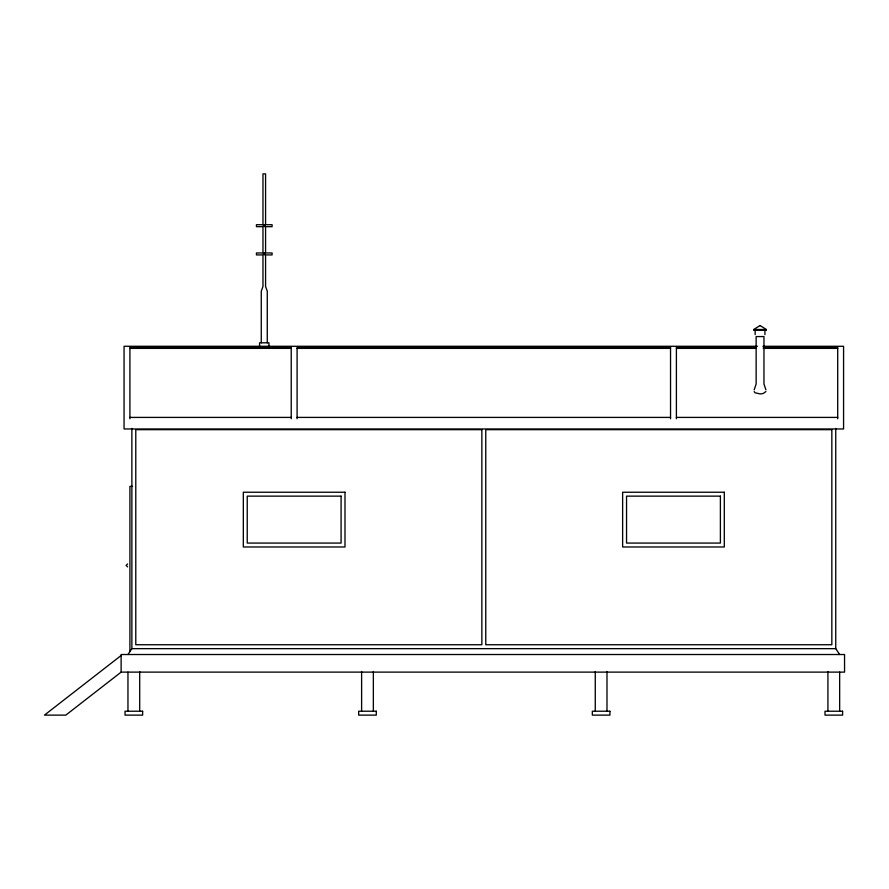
<?xml version="1.0" encoding="UTF-8"?>
<svg xmlns="http://www.w3.org/2000/svg" width="889" height="889" viewBox="0 0 889 889"><rect width="100%" height="100%" fill="white"/><g stroke="black" fill="none" stroke-linecap="round" stroke-linejoin="round"><path stroke-width="1.33" d="M754.183 389.86L756.139 383.992L756.139 336.575L763.962 336.575L763.962 383.992L765.918 389.86M127.96 654.515L131.872 648.648L131.872 428.409M765.918 391.571L762.984 393.594L760.051 393.916L754.972 392.738L754.183 391.571M121.126 655.493L44.45 715.123L65.819 715.123L121.126 672.117L844.55 672.117L844.55 654.515L121.126 654.515L121.126 672.117M127.594 563.948L126.127 565.415L127.594 566.882M753.694 330.341L766.407 330.341M757.45 346.288L124.06 346.288L124.06 428.965L843.572 428.965L843.572 346.288L763.006 346.288M756.361 347.021L676.407 347.021L676.407 418.763M763.262 347.021L837.705 347.021L837.705 418.763M129.916 348.377L291.225 348.377M297.093 348.377L670.539 348.377M676.407 348.377L756.361 348.377M763.262 348.377L837.705 348.377M129.916 417.408L291.225 417.408M297.093 417.408L670.539 417.408M676.407 417.408L837.705 417.408M132.528 486.372L129.916 486.372L129.916 651.581M131.872 648.648L835.749 648.648L839.661 654.515M839.661 672.117L839.661 711.222M835.749 428.409L835.749 648.648M827.926 671.528L827.926 711.222M764.94 330.341L764.94 334.62M755.161 330.341L755.161 334.62M670.539 418.763L670.539 347.021L297.093 347.021L297.093 418.763M606.987 671.528L606.987 711.222M595.263 671.528L595.263 711.222M373.347 671.528L373.347 711.222M361.612 671.528L361.612 711.222M291.225 418.763L291.225 347.021L129.916 347.021L129.916 418.763M268.956 346.943L268.956 342.798L259.577 342.798L259.577 346.943M267.267 342.798L267.267 291.181L265.578 286.491L265.578 254.921L272.09 254.921L272.09 252.965L265.578 252.965L265.578 226.673L272.09 226.673L272.09 224.717L265.578 224.717L265.578 173.877L262.966 173.877L262.966 224.717L256.443 224.717L256.443 226.673L262.966 226.673L262.966 252.965L256.443 252.965L256.443 254.921L262.966 254.921L262.966 286.491L261.266 291.181L261.266 342.798M139.695 671.528L139.695 711.222M127.96 672.117L127.96 711.222M264.266 224.717L263.288 225.695L264.266 226.673L265.244 225.695L264.266 224.717M264.266 252.965L263.288 253.943L264.266 254.921L265.244 253.943L264.266 252.965M760.051 325.574L753.694 329.486L766.407 329.486L760.051 325.574M481.86 429.665L135.784 429.665L135.784 644.736L481.86 644.736L481.86 429.665M831.837 429.665L485.772 429.665L485.772 644.736L831.837 644.736L831.837 429.665M344.999 492.239L243.319 492.239L243.319 546.979L344.999 546.979L344.999 492.239M724.302 492.239L622.633 492.239L622.633 546.979L724.302 546.979L724.302 492.239M341.087 496.14L247.231 496.14L247.231 543.068L341.087 543.068L341.087 496.14M720.39 496.14L626.545 496.14L626.545 543.068L720.39 543.068L720.39 496.14M142.629 711.222L125.038 711.222L125.038 715.123L142.629 715.123L142.629 711.222M376.28 711.222L358.678 711.222L358.678 715.123L376.28 715.123L376.28 711.222M609.921 711.222L592.33 711.222L592.33 715.123L609.921 715.123L609.921 711.222M842.594 711.222L825.003 711.222L825.003 715.123L842.594 715.123L842.594 711.222"/></g></svg>
